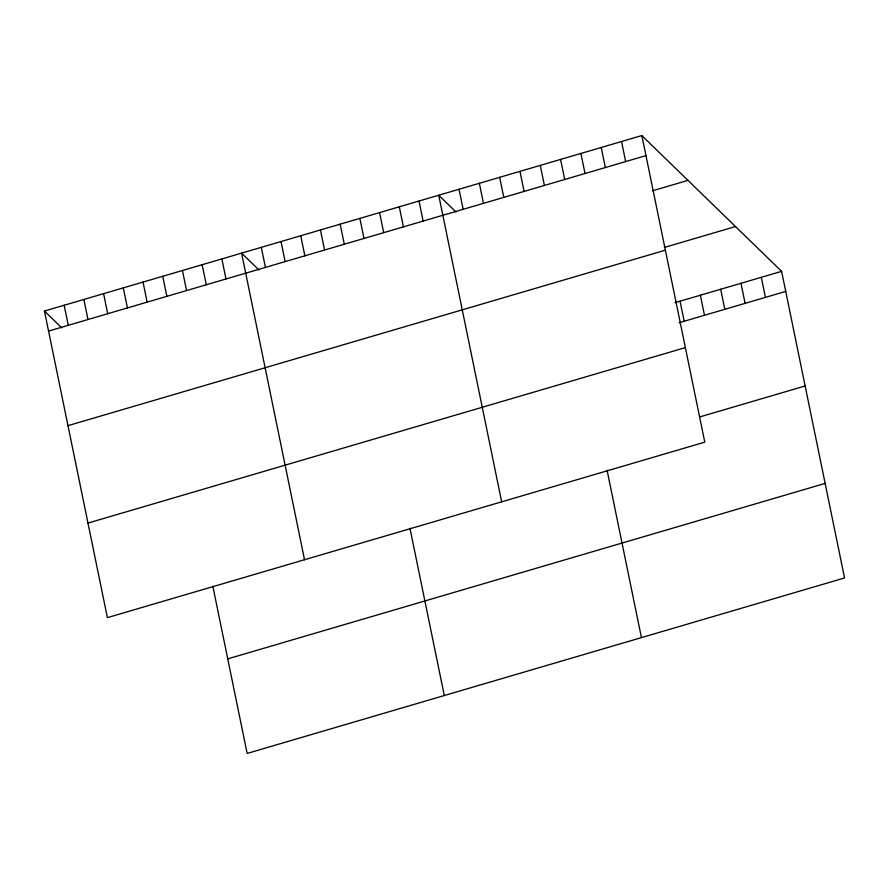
<?xml version="1.0" encoding="UTF-8"?>
<svg xmlns="http://www.w3.org/2000/svg" width="889" height="889" viewBox="0 0 889 889"><rect width="100%" height="100%" fill="white"/><g stroke="black" fill="none" stroke-linecap="round" stroke-linejoin="round"><path stroke-width="1.33" d="M641.847 135.561L704.777 442.166L107.391 617.644L44.45 311.039L641.847 135.561L781.609 271.356L844.55 577.961L247.153 753.439L212.815 586.129M48.562 331.097L645.959 155.619M652.426 190.824L687.975 180.378M664.405 247.431L735.492 226.551M67.975 425.653L665.372 250.176M674.984 302.682L781.609 271.356M679.096 322.74L785.732 291.414M87.978 523.076L685.375 347.61M699.776 416.919L805.145 385.97M227.74 658.871L825.136 483.405M456.024 212.027L438.733 195.224L501.663 501.829M258.888 269.934L241.586 253.132L304.527 559.737M44.45 311.039L61.741 327.841M761.306 277.324L765.418 297.382M740.993 283.291L745.104 303.349M720.679 289.258L724.802 309.316M700.365 295.226L704.488 315.284M680.052 301.193L684.174 321.24M621.533 141.529L625.656 161.587M601.22 147.496L605.342 167.554M580.917 153.464L585.029 173.522M560.603 159.431L564.715 179.489M607.098 470.314L641.436 637.624M540.29 165.398L544.401 185.445M519.976 171.366L524.099 191.413M499.662 177.333L503.785 197.38M479.349 183.29L483.472 203.348M459.046 189.257L463.158 209.315M419.019 201.014L423.131 221.072M399.305 206.804L403.417 226.862M379.592 212.604L383.704 232.651M359.878 218.394L363.99 238.441M409.951 528.222L444.3 695.531M340.165 224.184L344.276 244.231M320.451 229.973L324.563 250.02M300.738 235.763L304.849 255.821M281.024 241.552L285.136 261.61M261.299 247.342L265.422 267.4M221.872 258.921L225.995 278.979M202.159 264.711L206.281 284.769M182.445 270.5L186.568 290.559M162.731 276.301L166.854 296.348M143.018 282.091L147.141 302.138M123.304 287.88L127.427 307.927M103.591 293.67L107.713 313.717M83.877 299.46L88 319.518M64.164 305.249L68.275 325.307"/></g></svg>
